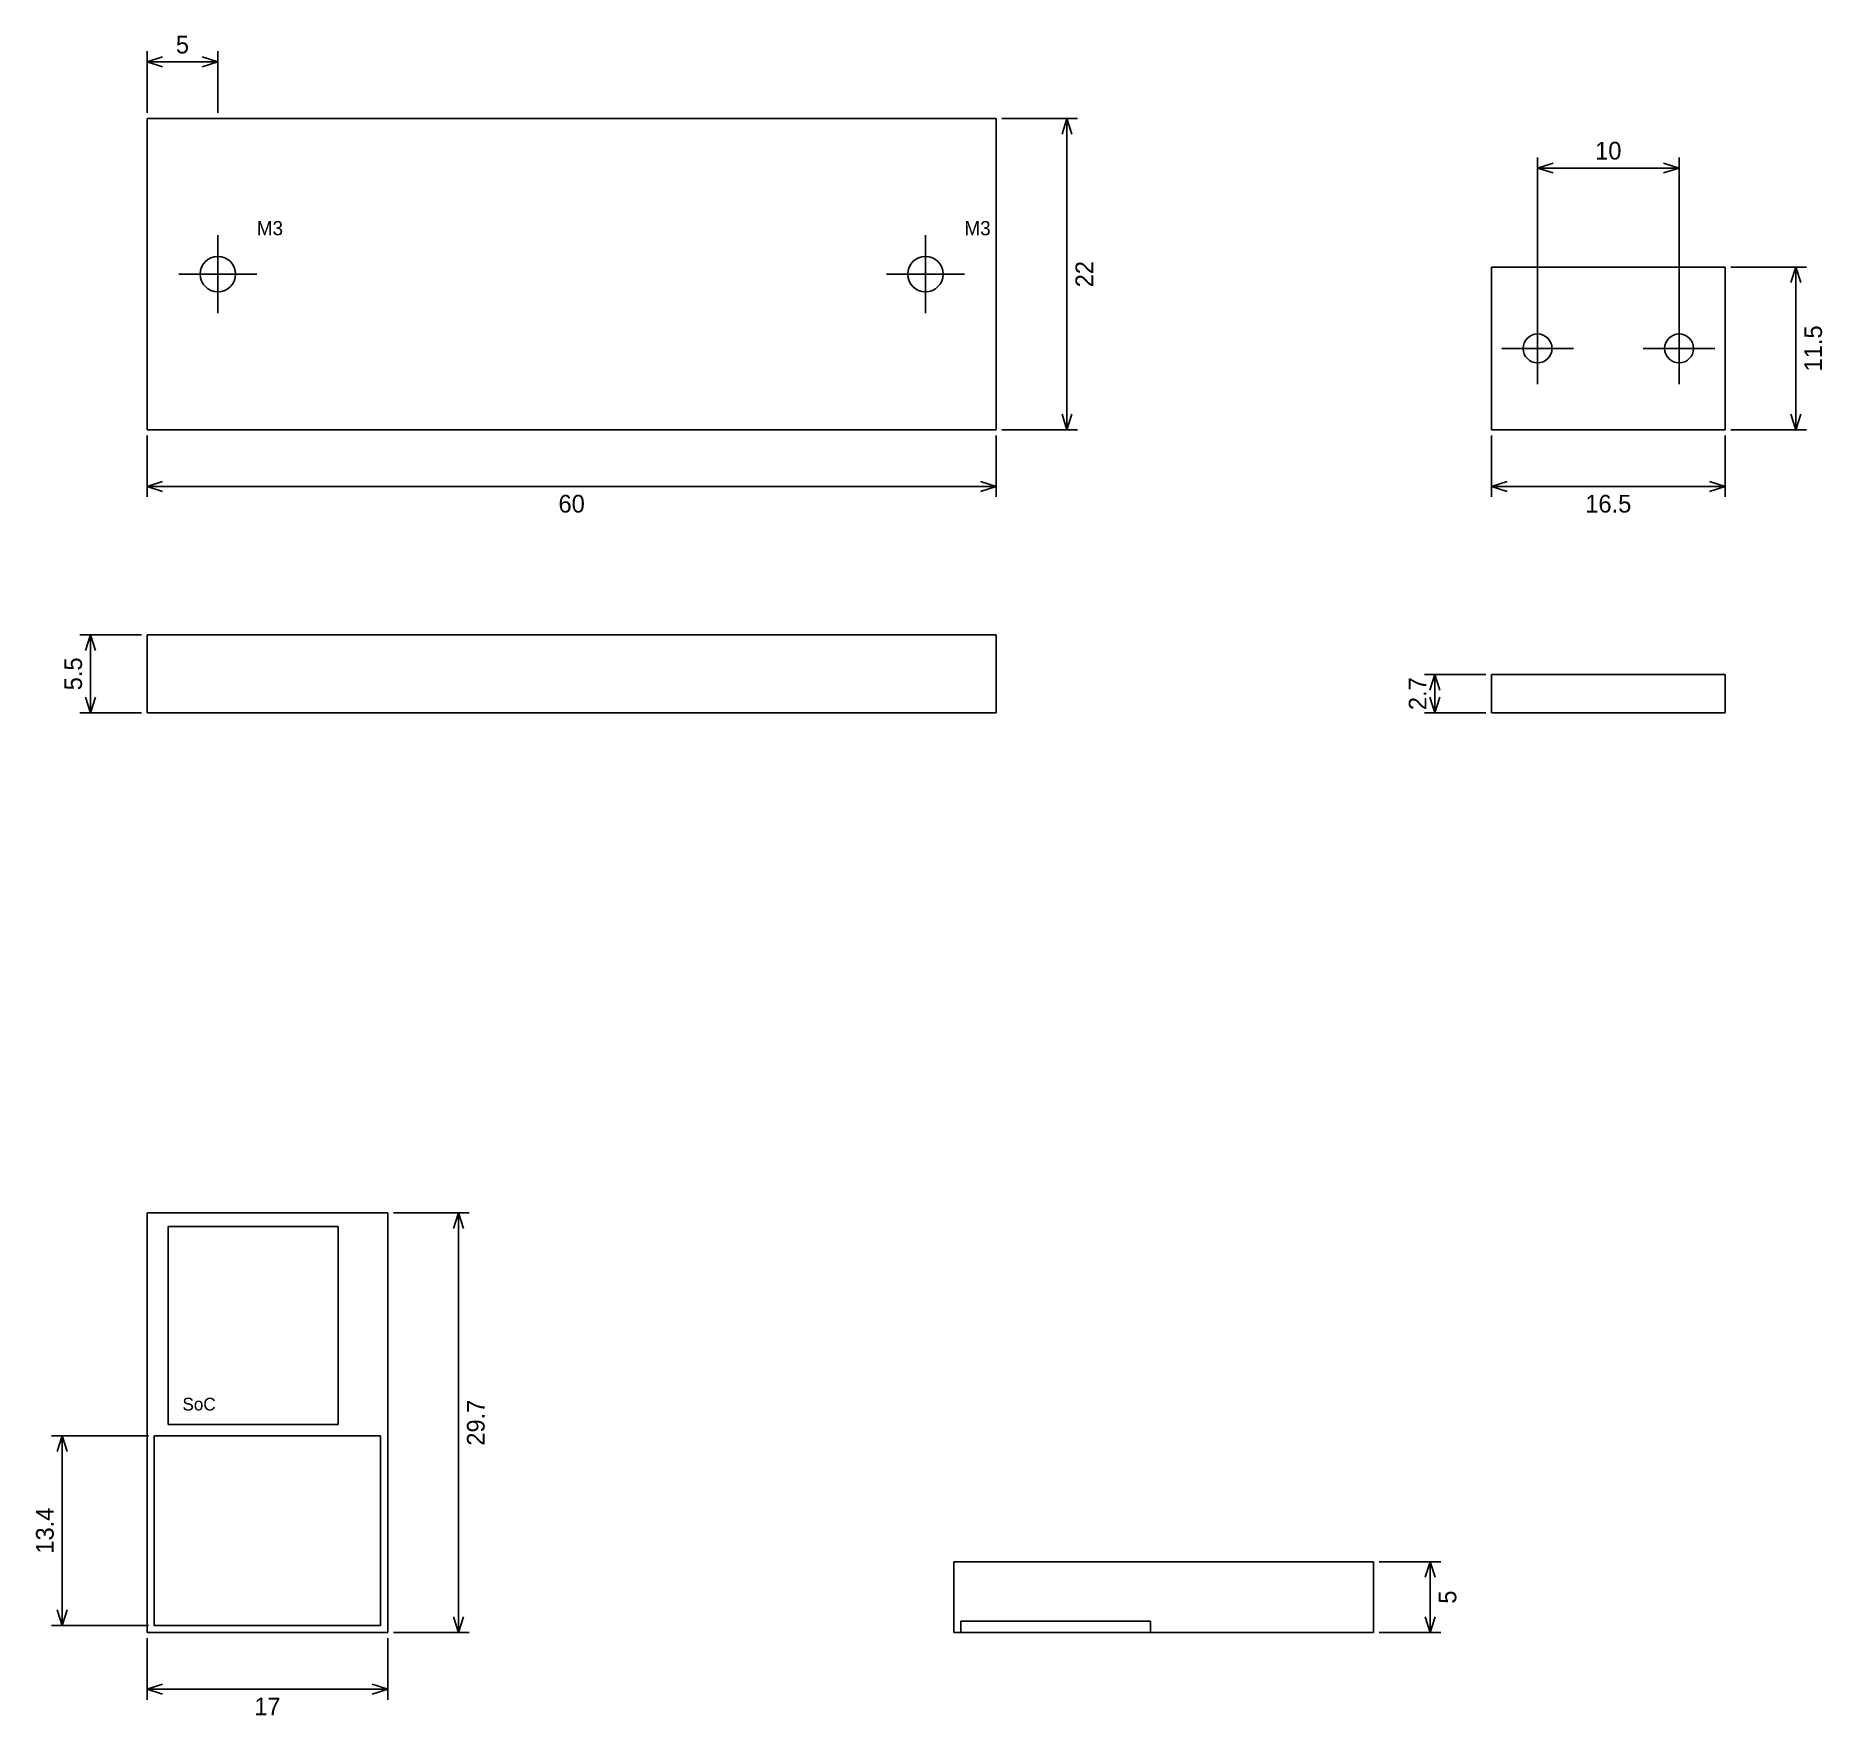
# Model space of a CAD drawing. Extents: x -8 to 118, y -6 to 113.
import ezdxf
from ezdxf.enums import TextEntityAlignment as Align

# ---------------------------------------------------------------- set-up
doc = ezdxf.new("R2010")
doc.units = 0
for name, color, linetype in [('CENTER', 3, 'CONTINUOUS'), ('CUT', 7, 'CONTINUOUS'), ('DIM', 4, 'CONTINUOUS'), ('HIDDEN', 8, 'CONTINUOUS'), ('HOLE', 1, 'CONTINUOUS'), ('TEXT', 7, 'CONTINUOUS')]:
    doc.layers.add(name, color=color, linetype=linetype)

msp = doc.modelspace()

# ---------------------------------------------------------------- linework, layer by layer
at = {"layer": 'CENTER'}
for p, q in [((5, 93.25), (5, 98.75)), ((55, 93.25), (55, 98.75)), ((2.25, 96), (7.75, 96)), ((52.25, 96), (57.75, 96)), ((98.25, 88.22), (98.25, 93.28)), ((108.25, 88.22), (108.25, 93.28)), ((95.72, 90.75), (100.78, 90.75)), ((105.72, 90.75), (110.78, 90.75))]:
    msp.add_line(p, q, dxfattribs=at)
at = {"layer": 'CUT'}
for p, q in [((60, 107), (0, 107)), ((0, 107), (0, 85)), ((60, 85), (60, 107)), ((111.5, 96.5), (95, 96.5)), ((95, 96.5), (95, 85)), ((111.5, 85), (111.5, 96.5)), ((0, 85), (60, 85)), ((95, 85), (111.5, 85)), ((60, 70.5), (0, 70.5)), ((0, 70.5), (0, 65)), ((60, 65), (60, 70.5)), ((111.5, 67.7), (95, 67.7)), ((95, 67.7), (95, 65)), ((111.5, 65), (111.5, 67.7)), ((0, 65), (60, 65)), ((95, 65), (111.5, 65)), ((17, 29.66), (0, 29.66)), ((0, 29.66), (0, 0)), ((17, 0), (17, 29.66)), ((16.5, 13.9), (0.5, 13.9)), ((0.5, 13.9), (0.5, 0.5)), ((16.5, 0.5), (16.5, 13.9)), ((86.66, 5), (57, 5)), ((57, 5), (57, 0)), ((86.66, 0), (86.66, 5)), ((0, 0), (17, 0)), ((0.5, 0.5), (16.5, 0.5)), ((57, 0), (86.66, 0))]:
    msp.add_line(p, q, dxfattribs=at)
at = {"layer": 'DIM'}
for p, q in [((0, 107.4), (0, 111.75)), ((0, 111), (1.1, 111.35)), ((5, 111), (3.9, 111.35)), ((5, 107.4), (5, 111.75)), ((0, 111), (5, 111)), ((0, 111), (1.1, 110.65)), ((5, 111), (3.9, 110.65)), ((60.4, 107), (65.75, 107)), ((65, 107), (64.65, 105.9)), ((65, 85), (65, 107)), ((65, 107), (65.35, 105.9)), ((98.25, 91.15), (98.25, 104.25)), ((98.25, 103.5), (99.35, 103.85)), ((108.25, 103.5), (107.15, 103.85)), ((108.25, 91.15), (108.25, 104.25)), ((98.25, 103.5), (108.25, 103.5)), ((98.25, 103.5), (99.35, 103.15)), ((108.25, 103.5), (107.15, 103.15)), ((111.9, 96.5), (117.25, 96.5)), ((116.5, 96.5), (116.15, 95.4)), ((116.5, 85), (116.5, 96.5)), ((116.5, 96.5), (116.85, 95.4)), ((65, 85), (64.65, 86.1)), ((65, 85), (65.35, 86.1)), ((116.5, 85), (116.15, 86.1)), ((116.5, 85), (116.85, 86.1)), ((0, 84.6), (0, 80.25)), ((60, 84.6), (60, 80.25)), ((60.4, 85), (65.75, 85)), ((95, 84.6), (95, 80.25)), ((111.5, 84.6), (111.5, 80.25)), ((111.9, 85), (117.25, 85)), ((0, 81), (1.1, 81.35)), ((0, 81), (60, 81)), ((0, 81), (1.1, 80.65)), ((60, 81), (58.9, 81.35)), ((60, 81), (58.9, 80.65)), ((95, 81), (96.1, 81.35)), ((95, 81), (111.5, 81)), ((95, 81), (96.1, 80.65)), ((111.5, 81), (110.4, 81.35)), ((111.5, 81), (110.4, 80.65)), ((-0.4, 70.5), (-4.75, 70.5)), ((-4, 70.5), (-4.35, 69.4)), ((-4, 65), (-4, 70.5)), ((-4, 70.5), (-3.65, 69.4)), ((94.6, 67.7), (90.25, 67.7)), ((91, 67.7), (90.65, 66.6)), ((91, 65), (91, 67.7)), ((91, 67.7), (91.35, 66.6)), ((-4, 65), (-4.35, 66.1)), ((-4, 65), (-3.65, 66.1)), ((91, 65), (90.65, 66.1)), ((91, 65), (91.35, 66.1)), ((-0.4, 65), (-4.75, 65)), ((94.6, 65), (90.25, 65)), ((17.4, 29.66), (22.75, 29.66)), ((22, 29.66), (21.65, 28.56)), ((22, 0), (22, 29.66)), ((22, 29.66), (22.35, 28.56)), ((0.1, 13.9), (-6.75, 13.9)), ((-6, 13.9), (-6.35, 12.8)), ((-6, 0.5), (-6, 13.9)), ((-6, 13.9), (-5.65, 12.8)), ((87.06, 5), (91.41, 5)), ((90.66, 5), (90.31, 3.9)), ((90.66, 0), (90.66, 5)), ((90.66, 5), (91.01, 3.9)), ((-6, 0.5), (-6.35, 1.6)), ((-6, 0.5), (-5.65, 1.6)), ((0.1, 0.5), (-6.75, 0.5)), ((17.4, 0), (22.75, 0)), ((22, 0), (21.65, 1.1)), ((22, 0), (22.35, 1.1)), ((87.06, 0), (91.41, 0)), ((90.66, 0), (90.31, 1.1)), ((90.66, 0), (91.01, 1.1)), ((0, -0.4), (0, -4.75)), ((17, -0.4), (17, -4.75)), ((0, -4), (1.1, -3.65)), ((17, -4), (15.9, -3.65)), ((0, -4), (17, -4)), ((0, -4), (1.1, -4.35)), ((17, -4), (15.9, -4.35))]:
    msp.add_line(p, q, dxfattribs=at)
at = {"layer": 'HIDDEN'}
for p, q in [((13.5, 28.69), (1.5, 28.69)), ((1.5, 28.69), (1.5, 14.69)), ((13.5, 14.69), (13.5, 28.69)), ((1.5, 14.69), (13.5, 14.69)), ((70.9, 0.8), (57.5, 0.8)), ((57.5, 0.8), (57.5, 0)), ((57.5, 0), (70.9, 0)), ((70.9, 0), (70.9, 0.8))]:
    msp.add_line(p, q, dxfattribs=at)
at = {"layer": 'HOLE'}
for centre, radius in [((5, 96), 1.25), ((55, 96), 1.25), ((98.25, 90.75), 1.02), ((108.25, 90.75), 1.02)]:
    msp.add_circle(centre, radius, dxfattribs=at)

# ---------------------------------------------------------------- texts
at = {"layer": 'DIM'}
for s, p in [('5', (2.5, 111.6)), ('10', (103.25, 104.1)), ('60', (30, 79.15)), ('16.5', (103.25, 79.15)), ('17', (8.5, -5.85))]:
    msp.add_text(s, height=1.25, dxfattribs=at).set_placement(p, align=Align.CENTER)
for s, p in [('22', (66.85, 96)), ('11.5', (118.35, 90.75)), ('5.5', (-4.6, 67.75)), ('2.7', (90.4, 66.35)), ('29.7', (23.85, 14.83)), ('13.4', (-6.6, 7.2)), ('5', (92.51, 2.5))]:
    msp.add_text(s, height=1.25, rotation=90, dxfattribs=at).set_placement(p, align=Align.CENTER)
at = {"layer": 'TEXT'}
for s, height, p in [('M3', 1, (7.75, 98.75)), ('M3', 1, (57.75, 98.75)), ('SoC', 0.9, (2.5, 15.69))]:
    msp.add_text(s, height=height, dxfattribs=at).set_placement(p)

doc.saveas('drawing.dxf')
